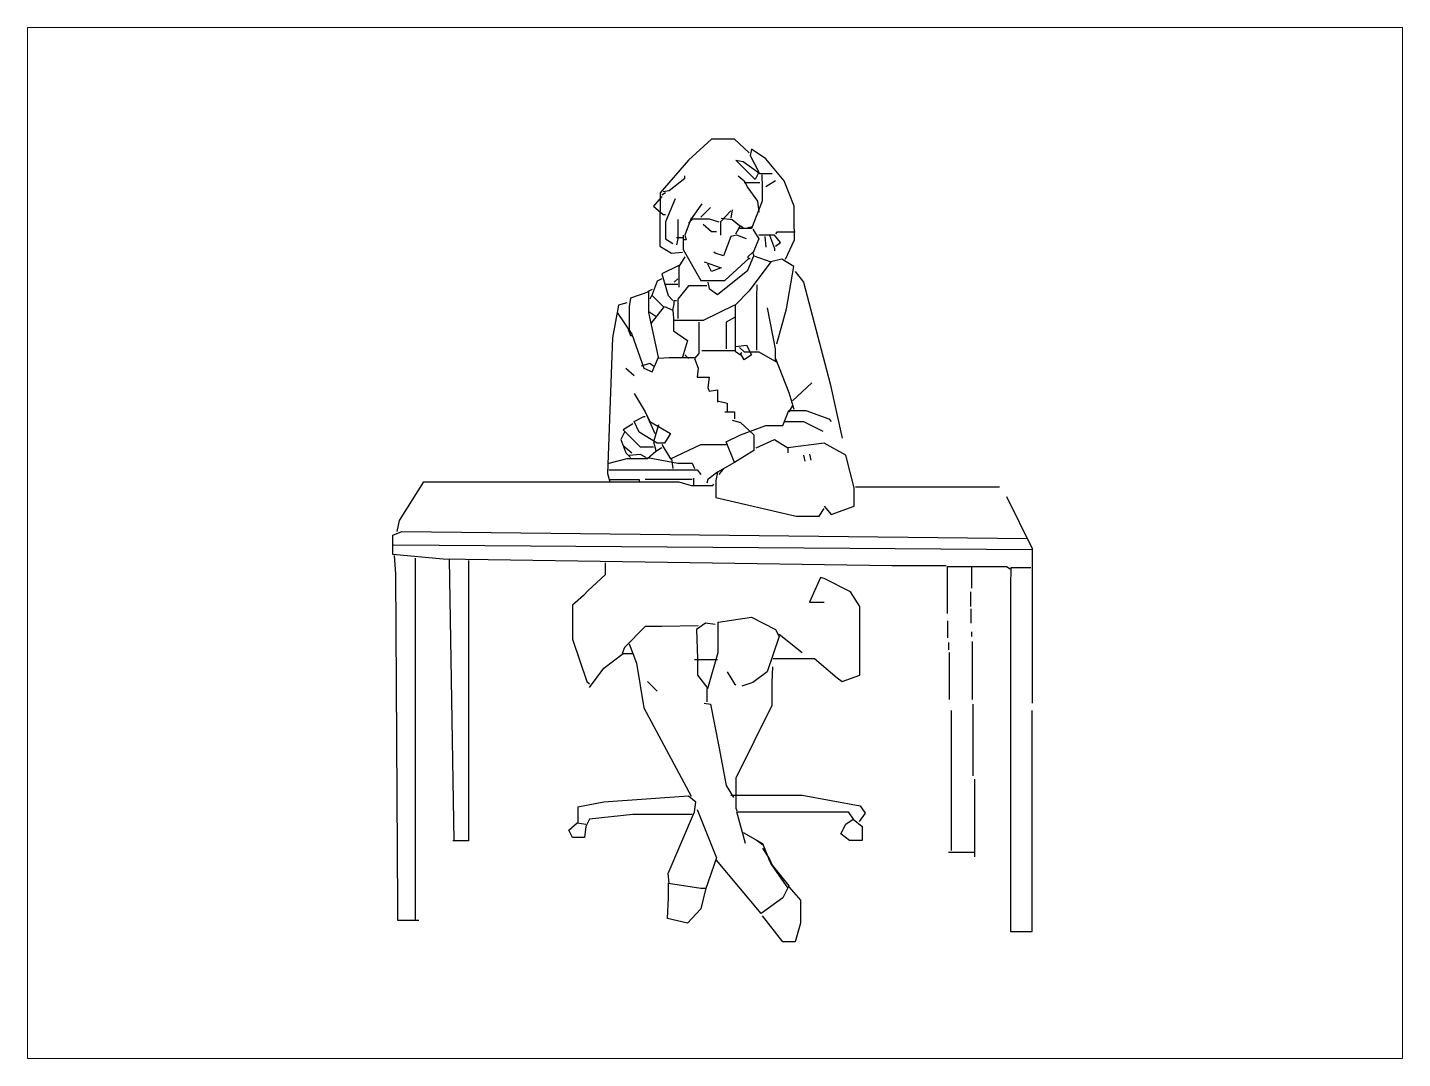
# Paper-space layout 'Drawing501' of a CAD drawing. Header units: millimetres. Extents: x 1 to 640, y -1 to 478.
# The model-space entities are those that its viewports show. They can reach past a viewport. Long polylines and large blocks are cut down to what shows.
import ezdxf

# ---------------------------------------------------------------- set-up
doc = ezdxf.new("R2010")
doc.units = ezdxf.units.MM
doc.layers.add('Standard', color=7, linetype='Continuous')

msp = doc.modelspace()

# ---------------------------------------------------------------- linework, layer by layer
at = {"layer": 'Standard', "linetype": 'Continuous'}
for points in [[(261.197, 398.033), (260.197, 398.991), (258.614, 398.991), (257.03, 397.533), (255.072, 395.283), (255.051, 392.7), (255.051, 391.616), (255.864, 391.116), (256.614, 391.2)], [(263.697, 390.7), (264.322, 392.033), (264.301, 393.533), (264.301, 394.366), (263.614, 396.116), (262.364, 397.616), (261.364, 398.283), (261.28, 397.866), (261.864, 396.7), (261.614, 396.2), (260.28, 397.533), (260.78, 397.45), (261.947, 396.616), (262.78, 396.616)], [(255.28, 395.366), (255.697, 395.45), (256.78, 396.283), (256.78, 396.45)], [(262.072, 396.533), (262.093, 395.7), (262.093, 394.7), (261.364, 392.825), (260.447, 392.825)], [(260.447, 396.45), (260.864, 396.116), (261.114, 395.616), (261.78, 394.7), (261.864, 393.95)], [(263.03, 396.116), (262.364, 395.7)], [(255.447, 395.283), (255.197, 395.116)], [(260.864, 395.991), (261.947, 395.991)], [(255.197, 395.033), (254.614, 394.366), (255.28, 393.783), (255.447, 393.783)], [(256.114, 394.866), (255.447, 393.283), (255.447, 392.116), (255.947, 391.783)], [(257.947, 394.533), (257.197, 393.491), (258.447, 393.491), (259.114, 393.283)], [(257.864, 393.616), (258.53, 394.283)], [(256.28, 393.45), (256.28, 392.116), (256.197, 391.7)], [(257.197, 393.533), (256.78, 392.366), (256.864, 392.033), (256.697, 392.033)], [(257.28, 393.45), (257.03, 393.2)], [(259.947, 394.033), (259.239, 393.283), (259.239, 392.366)], [(259.28, 393.533), (260.03, 393.45), (260.53, 393.033)], [(260.03, 394.116), (259.947, 393.533)], [(256.655, 392.366), (256.655, 391.366), (257.864, 389.241), (259.53, 389.241), (261.197, 390.783), (261.28, 390.7)], [(258.03, 393.116), (258.614, 392.616), (258.947, 392.616)], [(261.03, 392.116), (260.364, 392.366), (259.947, 392.283), (259.447, 390.95), (258.864, 391.116), (258.78, 391.2)], [(260.28, 392.45), (260.614, 393.033), (260.78, 392.866)], [(261.447, 392.95), (261.114, 392.866)], [(261.447, 392.783), (261.864, 392.116), (261.447, 391.116), (261.53, 390.95)], [(263.03, 391.616), (263.364, 391.866), (262.947, 392.366), (261.864, 392.366)], [(262.28, 392.283), (262.364, 391.533)], [(262.614, 392.366), (262.947, 391.45), (262.947, 391.283)], [(264.364, 392.575), (263.114, 392.575), (263.03, 392.45)], [(256.197, 392.2), (256.614, 392.2)], [(256.78, 390.866), (256.364, 390.2), (256.364, 388.783)], [(258.114, 390.533), (259.28, 390.116), (258.614, 389.866), (258.364, 390.366)], [(258.364, 389.116), (258.447, 388.7), (259.03, 388.283), (261.114, 389.95), (261.53, 390.95), (262.697, 390.533)], [(263.114, 384.866), (263.78, 387.283), (264.28, 390.2), (263.447, 390.7), (262.697, 390.533), (261.197, 388.533), (260.239, 387.533), (260.239, 384.366), (260.614, 384.116)], [(261.447, 391.2), (261.114, 390.866), (261.114, 390.783)], [(256.364, 390.283), (255.197, 389.7), (255.614, 388.2), (255.947, 387.866)], [(264.364, 389.866), (264.947, 389.116), (266.78, 382.116), (267.614, 378.366)], [(254.53, 388.616), (254.197, 388.45)], [(255.197, 389.366), (254.864, 389.2), (254.53, 388.283), (254.364, 387.95)], [(255.447, 388.991), (256.28, 388.991)], [(256.28, 389.366), (256.03, 389.116)], [(258.28, 388.866), (257.03, 388.866), (256.28, 387.95), (256.28, 386.616)], [(261.739, 388.95), (261.718, 388.116), (261.718, 384.45)], [(252.78, 387.7), (252.197, 387.533), (251.78, 385.283), (251.447, 375.95), (251.614, 375.366)], [(252.114, 387.033), (253.114, 385.533), (253.947, 383.2), (254.53, 382.95), (254.947, 383.95), (254.28, 387.033), (254.28, 388.45), (253.03, 388.033), (252.947, 387.45), (252.947, 385.95), (252.947, 385.866)], [(254.447, 386.283), (255.364, 387.45), (255.947, 387.2), (256.03, 387.616), (256.03, 387.866), (256.197, 387.866)], [(254.53, 388.2), (255.28, 387.45)], [(260.197, 387.533), (258.03, 386.491), (256.03, 386.491)], [(254.28, 387.116), (254.78, 386.783)], [(255.947, 387.2), (255.989, 386.616), (255.989, 385.783), (256.947, 385.116), (256.614, 383.95)], [(260.197, 386.7), (259.614, 386.366), (259.614, 384.533)], [(262.447, 387.366), (262.989, 384.533), (262.989, 383.7)], [(252.864, 385.866), (253.03, 385.45), (253.114, 385.45)], [(257.739, 386.366), (257.739, 384.2), (257.447, 383.866), (257.697, 383.2), (257.614, 382.575), (258.447, 382.575), (258.364, 381.866), (258.447, 381.616), (259.03, 381.7), (259.03, 380.866)], [(260.28, 384.7), (261.03, 384.783), (261.364, 384.116), (260.864, 383.783), (260.614, 384.2), (260.697, 384.283)], [(257.447, 383.908), (255.697, 383.908), (254.947, 383.866)], [(256.78, 384.116), (257.03, 383.866)], [(257.947, 384.408), (260.197, 384.408)], [(260.53, 384.616), (260.864, 384.325), (261.864, 384.325), (263.114, 383.616)], [(263.03, 383.866), (263.947, 381.533), (264.28, 380.366)], [(252.697, 383.2), (253.28, 382.7)], [(253.78, 383.366), (254.364, 383.533), (254.614, 383.366)], [(264.197, 380.95), (265.53, 382.2)], [(253.28, 381.45), (254.03, 380.2), (254.364, 379.533), (255.78, 378.7), (255.364, 378.033), (254.864, 378.033), (253.614, 378.783), (253.28, 379.533), (253.947, 379.866), (254.03, 379.866)], [(259.03, 380.95), (259.697, 380.783), (259.697, 380.2)], [(254.03, 380.2), (254.697, 378.7)], [(259.53, 380.2), (260.197, 380.2), (260.197, 379.7)], [(260.03, 379.616), (260.614, 379.45), (261.53, 378.616), (261.53, 377.533), (260.197, 376.7), (259.614, 378.116), (260.614, 378.616), (262.364, 379.241), (263.53, 379.241), (263.947, 380.283), (265.114, 380.283), (266.697, 379.7), (266.864, 379.533)], [(264.197, 380.616), (263.947, 380.2)], [(253.197, 379.366), (252.53, 378.95), (253.697, 377.783), (254.614, 377.783)], [(254.947, 379.283), (254.614, 378.116), (254.78, 377.533)], [(263.614, 379.533), (264.947, 379.533), (266.28, 378.866)], [(252.614, 378.783), (252.364, 378.283), (252.697, 377.366), (253.03, 377.033)], [(261.697, 377.7), (262.947, 378.283), (263.864, 377.7)], [(255.197, 377.7), (254.78, 377.45), (254.197, 376.95), (252.78, 376.95), (251.447, 376.616)], [(252.53, 377.866), (253.114, 377.366)], [(252.947, 377.2), (253.697, 377.283), (254.114, 377.033)], [(255.197, 377.95), (255.78, 376.95), (257.864, 377.95), (259.614, 377.95)], [(266.364, 373.7), (266.864, 373.116), (268.447, 373.7), (268.447, 374.95), (267.864, 377.2), (266.364, 378.033), (263.864, 377.7), (263.864, 377.366)], [(264.947, 377.2), (265.03, 376.783)], [(265.364, 377.283), (265.447, 376.866)], [(251.53, 376.2), (255.78, 376.2), (257.614, 376.2), (257.864, 375.866)], [(254.197, 377.033), (256.28, 376.658), (257.28, 376.658), (257.447, 376.283)], [(255.864, 376.95), (255.947, 376.283)], [(260.197, 376.7), (259.03, 376.033), (258.905, 375.45), (258.905, 374.283), (264.447, 372.991), (266.03, 372.991), (266.364, 373.533)], [(259.447, 376.283), (259.114, 375.866)], [(236.947, 371.95), (237.114, 372.7), (238.78, 375.366), (256.364, 375.366), (257.197, 375.116), (258.697, 375.116), (258.78, 375.2)], [(251.614, 375.533), (253.614, 375.533), (253.614, 375.366)], [(257.28, 375.533), (254.03, 375.533)], [(257.364, 375.616), (257.364, 375.116)], [(259.03, 376.033), (258.364, 375.533), (258.28, 375.283)], [(268.53, 375.033), (278.447, 375.033)], [(278.947, 374.366), (280.697, 370.783), (280.697, 360.116)], [(274.78, 369.575), (271.03, 369.575), (240.114, 370.033), (236.655, 370.366), (236.655, 371.7), (237.28, 371.95), (280.364, 371.45)], [(236.697, 371.033), (280.697, 370.7)], [(236.739, 370.283), (236.843, 369.033), (236.978, 346.116), (236.978, 345.158), (238.447, 345.158)], [(238.197, 370.116), (238.197, 345.2)], [(240.53, 370.033), (240.864, 350.616)], [(241.864, 369.95), (241.864, 350.616), (240.78, 350.616)], [(251.28, 369.783), (251.28, 368.95), (250.114, 367.866), (249.78, 367.533), (249.03, 366.866), (249.03, 364.533), (250.03, 361.616), (250.197, 361.45)], [(274.864, 366.283), (274.864, 369.533), (278.947, 369.533), (279.197, 369.366)], [(276.53, 369.533), (276.53, 368.033)], [(262.864, 363.2), (265.697, 363.2), (267.28, 361.866), (267.614, 361.616), (268.822, 362.033), (268.822, 366.783), (268.197, 367.783), (266.364, 368.7), (266.114, 368.783), (265.364, 367.075), (266.364, 367.075)], [(280.614, 369.45), (279.239, 369.45), (279.218, 368.2), (279.218, 344.366), (280.697, 344.366), (280.697, 359.616)], [(276.447, 367.783), (276.447, 366.783)], [(258.864, 365.533), (258.197, 365.616), (257.572, 365.2), (257.635, 363.2), (257.635, 362.033), (258.364, 361.116), (259.072, 363.616), (259.072, 365.7), (261.364, 366.033), (263.03, 365.2), (263.28, 364.7), (262.447, 362.283), (261.447, 361.533), (260.697, 361.283)], [(274.864, 365.783), (274.864, 364.616)], [(276.489, 366.616), (276.489, 365.616)], [(257.697, 365.45), (255.197, 365.408), (254.03, 365.408), (252.614, 363.95), (252.447, 363.533)], [(263.28, 364.866), (264.864, 363.616)], [(276.53, 365.033), (276.53, 364.7)], [(252.947, 364.2), (253.447, 362.866), (253.947, 359.783), (257.197, 353.7)], [(274.947, 364.283), (274.947, 363.783)], [(276.572, 364.366), (276.572, 360.366)], [(250.197, 361.2), (251.197, 362.533), (252.53, 363.533), (253.197, 363.533)], [(257.447, 363.116), (259.03, 363.116)], [(274.989, 363.616), (274.989, 360.366)], [(259.697, 362.283), (260.197, 361.45), (260.28, 361.366)], [(262.822, 362.616), (262.76, 361.533), (262.76, 359.95), (260.28, 354.95), (260.28, 352.866), (260.364, 352.7)], [(254.197, 361.616), (254.864, 360.95)], [(258.28, 361.116), (258.28, 360.2)], [(258.114, 360.116), (258.53, 360.033), (259.114, 357.116), (259.614, 354.45), (260.114, 353.616)], [(275.155, 349.95), (275.155, 359.616)], [(276.614, 360.033), (276.614, 355.116)], [(276.739, 354.866), (276.739, 349.533)], [(255.697, 347.7), (255.614, 348.366), (257.447, 352.616), (257.53, 353.283), (257.03, 353.7), (251.197, 353.283), (249.405, 352.95), (249.405, 351.866)], [(259.947, 353.783), (264.864, 353.783), (268.864, 353.033), (269.197, 352.533), (268.78, 351.95)], [(257.614, 352.783), (258.947, 349.45), (258.197, 347.283), (257.864, 345.95), (256.947, 344.95), (255.572, 345.283), (255.635, 346.7), (255.635, 347.7), (257.864, 347.366), (258.197, 347.366)], [(260.947, 350.45), (260.364, 352.616), (268.03, 352.616), (268.364, 352.116)], [(257.28, 352.45), (253.197, 352.45), (250.197, 352.116), (249.947, 351.616), (249.864, 350.866), (249.03, 350.866), (248.78, 351.366), (249.364, 351.866), (249.947, 351.783)], [(268.364, 352.116), (268.989, 351.616), (268.989, 350.658), (268.114, 350.658), (267.53, 351.116), (267.864, 351.783), (268.364, 352.116)], [(260.78, 351.2), (262.114, 350.45), (262.697, 349.033), (263.114, 348.45), (263.864, 347.366)], [(261.697, 350.7), (262.114, 350.366)], [(262.114, 350.116), (262.614, 349.366), (262.53, 349.283)], [(276.697, 349.825), (274.947, 349.825)], [(262.614, 349.366), (262.78, 348.95), (263.947, 347.533), (263.53, 346.7), (262.03, 345.616), (258.947, 349.283)], [(263.947, 347.45), (264.739, 346.533), (264.739, 344.95), (264.364, 343.658), (263.53, 343.658), (262.114, 345.45)]]:
    msp.add_lwpolyline(points, dxfattribs=at)

psp = doc.layouts.new('Drawing501')

# ---------------------------------------------------------------- viewports
at = {"layer": '0'}
psp.add_viewport(center=(320.67, 238.33), size=(639.33, 479.4411), view_center_point=(258.85, 371.151), view_height=71.05179, dxfattribs=at)

doc.saveas('drawing.dxf')
